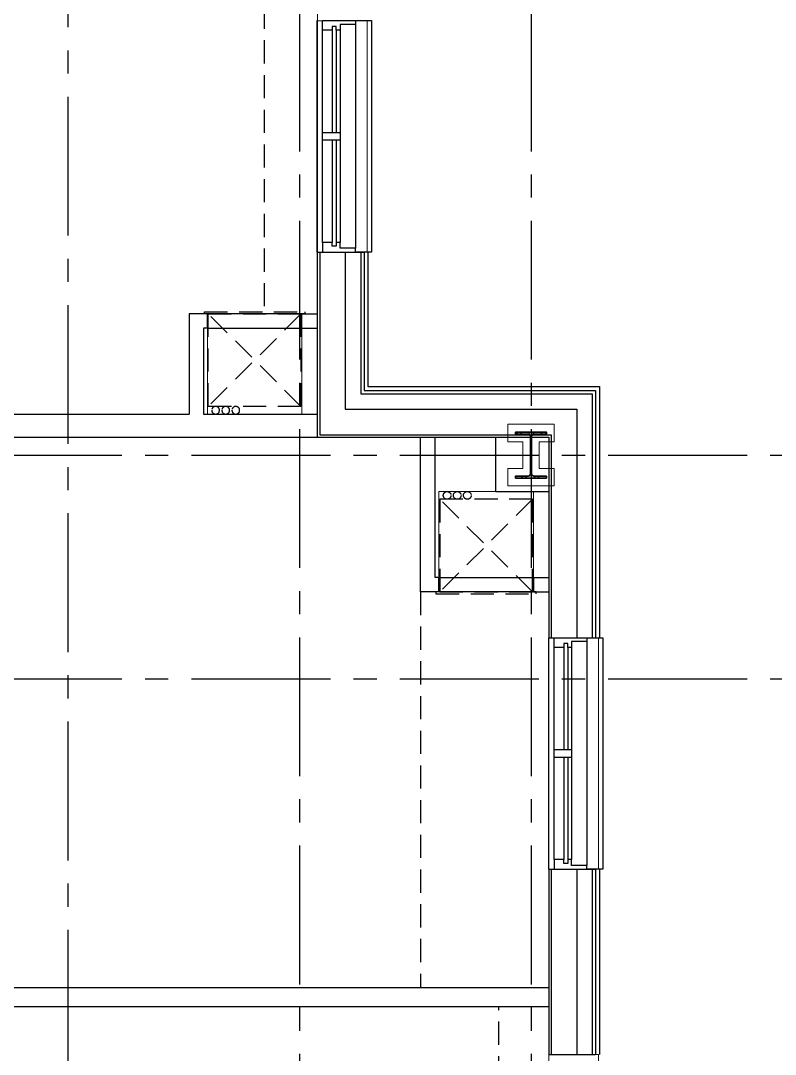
# Model space of a CAD drawing. Header units: inches. Extents: x 12000 to 16048, y 0 to 3185.
# Drawn here: x 12831.7 to 13027.3, y 1805.9 to 2073.9 of the extents above; entities that cross this region are included whole.
import ezdxf

# ---------------------------------------------------------------- set-up
doc = ezdxf.new("R2010")
doc.units = ezdxf.units.IN
doc.header["$LTSCALE"] = 48
doc.header["$MEASUREMENT"] = 0
for name, pattern in [('CENTER2', [1.125, 0.75, -0.125, 0.125, -0.125]), ('HIDDEN', [0.375, 0.25, -0.125]), ('HIDDEN2', [0.1875, 0.125, -0.0625])]:
    doc.linetypes.add(name, pattern=pattern)
for name, color, linetype in [('_0_Objects', 8, 'Continuous'), ('A-Door-Head', 8, 'Continuous'), ('A-Flor-Soffit', 8, 'HIDDEN2'), ('A-Glaz', 8, 'Continuous'), ('A-Glaz-Sill', 8, 'Continuous'), ('A-Grid(3-32)', 8, 'CENTER2'), ('A-HVAC', 8, 'HIDDEN2'), ('A-Wall-Full', 8, 'Continuous'), ('A-Wall-Hatch', 8, 'Continuous')]:
    doc.layers.add(name, color=color, linetype=linetype)
for name, color, linetype, lineweight in [('A-Detl-Hatch', 8, 'Continuous', 18), ('S-Detl-Hatch', 8, 'Continuous', 18), ('S-Detl-Wide', 8, 'Continuous', 35)]:
    doc.layers.add(name, color=color, linetype=linetype, lineweight=lineweight)
doc.layers.add('G-Anno-Nplt', color=8, linetype='Continuous', lineweight=18, plot=False)

# ---------------------------------------------------------------- blocks, each defined once
blk = doc.blocks.new('EXTERIOR WINDOW 3')
at = {"layer": 'A-Glaz'}
for p, q in [((5693, -8445.75), (5693, -8419.25)), ((5694, -8445.75), (5694, -8419.25)), ((5695, -8474.25), (5695, -8419.25)), ((5693, -8474.25), (5693, -8447.75)), ((5694, -8474.25), (5694, -8447.75))]:
    blk.add_line(p, q, dxfattribs=at)
for points in [[(5693, -8419.25), (5690.5, -8419.25), (5690.5, -8416.75), (5699, -8416.75), (5699, -8417.75), (5695, -8417.75), (5695, -8419.25), (5694, -8419.25), (5694, -8418.25), (5693, -8418.25), (5693, -8419.25)], [(5693, -8474.25), (5690.5, -8474.25), (5690.5, -8476.75), (5699, -8476.75), (5699, -8475.75), (5695, -8475.75), (5695, -8474.25), (5694, -8474.25), (5694, -8475.25), (5693, -8475.25), (5693, -8474.25)]]:
    blk.add_lwpolyline(points, dxfattribs=at)
blk.add_lwpolyline([(5690.5, -8445.75), (5690.5, -8447.75), (5695, -8447.75), (5695, -8445.75)], close=True, dxfattribs=at)
at = {"layer": 'A-Glaz-Sill'}
for p, q in [((5689.12, -8416.75), (5689.12, -8476.75)), ((5699, -8475.75), (5699, -8417.75)), ((5690.5, -8419.25), (5690.5, -8474.25))]:
    blk.add_line(p, q, dxfattribs=at)
blk.add_lwpolyline([(5699, -8476.75), (5703.12, -8476.75), (5703.12, -8416.75), (5699, -8416.75)], dxfattribs=at)
blk = doc.blocks.new('2ND FLOOR CORE & SHELL')
at = {"layer": 'A-Wall-Full'}
for p, q in [((8893.12, -8028.12), (8893.12, -8076.12)), ((8893.12, -8028.12), (8905.12, -8028.12)), ((8906.25, -8028.12), (8906.25, -8063)), ((8906.25, -8063), (8966.25, -8063)), ((8966.25, -8063), (8966.25, -8128.13)), ((8893.12, -8076.12), (8953.12, -8076.12)), ((8953.12, -8076.12), (8953.12, -8128.13)), ((8953.12, -8128.13), (8965.12, -8128.13)), ((8953.12, -8188.13), (8953.12, -8236.13)), ((8953.12, -8188.13), (8965.12, -8188.13)), ((8966.25, -8188.13), (8966.25, -8236.13)), ((8953.12, -8236.13), (8965.12, -8236.13))]:
    blk.add_line(p, q, dxfattribs=at)
at = {"layer": 'A-Wall-Hatch'}
for p, q in [((8893.75, -8028.12), (8893.75, -8075.5)), ((8900.37, -8028.12), (8900.37, -8068.88)), ((8904.37, -8028.12), (8904.37, -8064.88)), ((8905.25, -8028.12), (8905.25, -8064)), ((8905.25, -8064), (8965.25, -8064)), ((8965.25, -8064), (8965.25, -8128.13)), ((8904.37, -8064.88), (8964.37, -8064.88)), ((8964.37, -8064.88), (8964.37, -8128.13)), ((8900.37, -8068.88), (8960.37, -8068.88)), ((8960.37, -8068.88), (8960.37, -8128.13)), ((8893.75, -8075.5), (8953.75, -8075.5)), ((8953.75, -8075.5), (8953.75, -8128.13)), ((8953.75, -8188.13), (8953.75, -8236.13)), ((8960.37, -8188.13), (8960.37, -8236.13)), ((8964.37, -8188.13), (8964.37, -8236.13)), ((8965.25, -8188.13), (8965.25, -8236.13))]:
    blk.add_line(p, q, dxfattribs=at)
at = {"xscale": -1, "rotation": 180}
for p in [(3204, -16444.87), (3264, -16604.88)]:
    blk.add_blockref('EXTERIOR WINDOW 3', p, dxfattribs=at)
blk = doc.blocks.new('*U13')
at = {"layer": 'A-Detl-Hatch'}
h = blk.add_hatch(dxfattribs=at)
h.set_pattern_fill('ANSI32', color=256, scale=6, style=0)
h.set_pattern_definition([(45, (0, -5.97), (-1.591, 1.591), []), (45, (1.0607, -5.97), (-1.591, 1.591), [])])
edge = h.paths.add_edge_path()
edge.add_line((4.0025, -11.94), (4.0025, -11.425))
edge.add_line((4.0025, -11.425), (0.7475, -11.425))
edge.add_arc((0.7475, -10.825), 0.6, 180, 270, ccw=False)
edge.add_line((0.1475, -10.825), (0.1475, -1.115))
edge.add_arc((0.7475, -1.115), 0.6, 90, 180, ccw=False)
edge.add_line((0.7475, -0.515), (4.0025, -0.515))
edge.add_line((4.0025, -0.515), (4.0025, 0))
edge.add_line((4.0025, 0), (-4.0025, 0))
edge.add_line((-4.0025, 0), (-4.0025, -0.515))
edge.add_line((-4.0025, -0.515), (-0.7475, -0.515))
edge.add_arc((-0.7475, -1.115), 0.6, 0, 90, ccw=False)
edge.add_line((-0.1475, -1.115), (-0.1475, -10.825))
edge.add_arc((-0.7475, -10.825), 0.6, -90, 0, ccw=False)
edge.add_line((-0.7475, -11.425), (-4.0025, -11.425))
edge.add_line((-4.0025, -11.425), (-4.0025, -11.94))
edge.add_line((-4.0025, -11.94), (4.0025, -11.94))
at = {"linetype": 'ByBlock'}
blk.add_lwpolyline([(4.0025, -11.94), (4.0025, -11.425), (0.7475, -11.425, -0.41421356), (0.1475, -10.825), (0.1475, -1.115, -0.41421356), (0.7475, -0.515), (4.0025, -0.515), (4.0025, 0), (-4.0025, 0), (-4.0025, -0.515), (-0.7475, -0.515, -0.41421356), (-0.1475, -1.115), (-0.1475, -10.825, -0.41421356), (-0.7475, -11.425), (-4.0025, -11.425), (-4.0025, -11.94)], format="xyb", close=True, dxfattribs=at)
blk = doc.blocks.new('W12X40')
at = {"layer": 'S-Detl-Hatch'}
blk.add_lwpolyline([(14080.89, -7310.28), (14080.89, -7305.76), (14077.04, -7305.76), (14077.04, -7298.85), (14080.89, -7298.85), (14080.89, -7294.34), (14068.89, -7294.34), (14068.89, -7298.85), (14072.74, -7298.85), (14072.74, -7305.76), (14068.89, -7305.76), (14068.89, -7310.28)], close=True, dxfattribs=at)
at = {"layer": 'S-Detl-Wide'}
blk.add_blockref('*U13', (14074.89, -7296.34), dxfattribs=at)
blk = doc.blocks.new('2ND FLOOR - STRUCTURAL GRID')
at = {"layer": 'A-Grid(3-32)'}
for p, q in [((8888.5, -7426.01), (8888.5, -9409.77)), ((8948.5, -7426.01), (8948.5, -9409.77)), ((8828.5, -7447.85), (8828.5, -9387.48)), ((8104.5, -8080.75), (11912.5, -8080.75)), ((8104.5, -8138.75), (11912.5, -8138.75))]:
    blk.add_line(p, q, dxfattribs=at)
blk.add_blockref('W12X40', (-5126.39, -778.44))
blk = doc.blocks.new('HVAC UNIT NICHE')
at = {"layer": 'A-Door-Head'}
blk.add_lwpolyline([(4, 0), (28.5, 0), (28.5, -3.75), (4, -3.75)], close=True, dxfattribs=at)
at = {"layer": 'A-HVAC'}
for p, q in [((4.25, 0), (28.25, -24)), ((4.25, -24), (28.25, 0))]:
    blk.add_line(p, q, dxfattribs=at)
for points in [[(3.25, 0), (29.25, 0), (29.25, 0.5), (3.25, 0.5)], [(4.25, -24), (28.25, -24), (28.25, 0), (4.25, 0)]]:
    blk.add_lwpolyline(points, close=True, dxfattribs=at)
for centre in [(21.13, -25), (23.75, -25), (26.36, -25)]:
    blk.add_circle(centre, 1, dxfattribs=at)
at = {"layer": 'A-Wall-Full'}
for p, q in [((4, 0), (0, 0)), ((4, -3.75), (4, 0)), ((28.5, 0), (33.25, 0)), ((28.5, -3.75), (28.5, 0)), ((33.25, 0), (33.25, -26)), ((4, -3.75), (0, -3.75)), ((28.5, -3.75), (29.5, -3.75)), ((29.5, -3.75), (29.5, -26))]:
    blk.add_line(p, q, dxfattribs=at)
at = {"layer": 'G-Anno-Nplt'}
blk.add_lwpolyline([(4, 0), (4, -26), (28.5, -26), (28.5, 0)], close=True, dxfattribs=at)
blk = doc.blocks.new('King Studio 3')
at = {"layer": 'A-Flor-Soffit'}
blk.add_line((276.8706, -9.47), (276.8706, -186.375), dxfattribs=at)
at = {"layer": 'A-Wall-Full'}
for p, q in [((51.9941, -214.375), (257.3731, -214.375)), ((261.1231, -214.375), (290.6231, -214.375))]:
    blk.add_line(p, q, dxfattribs=at)
at = {"layer": 'G-Anno-Nplt'}
blk.add_line((290.6231, 4.625), (290.6231, -212.375), dxfattribs=at)
blk.add_lwpolyline([(290.6231, -112.375), (303.4979, -112.375), (303.4979, -172.3743), (290.6231, -172.3743)], close=True, dxfattribs=at)
at = {"xscale": -1}
blk.add_blockref('HVAC UNIT NICHE', (290.6231, -188.375), dxfattribs=at)
blk = doc.blocks.new('King Suite 6')
at = {"layer": 'A-Flor-Soffit'}
for p, q in [((247.37, 246.55), (247.37, 143.88)), ((267.63, 3.13), (267.63, 139))]:
    blk.add_line(p, q, dxfattribs=at)
at = {"layer": 'A-Wall-Full'}
for p, q in [((79.36, 286.65), (220.62, 286.65)), ((247.37, 272.55), (247.37, 286.65)), ((251.12, 272.55), (251.12, 286.65)), ((266.87, 272.55), (266.87, 286.65)), ((266.87, 272.55), (280.62, 272.55)), ((280.62, 143.88), (137.75, 143.88)), ((280.62, 139), (137.75, 139))]:
    blk.add_line(p, q, dxfattribs=at)
at = {"layer": 'G-Anno-Nplt'}
for p, q in [((220.62, 286.65), (220.62, 304.01)), ((220.62, 286.65), (270, 286.65)), ((280.62, 274.05), (280.62, 3.13))]:
    blk.add_line(p, q, dxfattribs=at)
for points in [[(280.62, 234.64), (293.5, 234.64), (293.5, 174.65), (280.62, 174.65)], [(280.62, 126.64), (293.5, 126.64), (293.5, 66.65), (280.62, 66.65)]]:
    blk.add_lwpolyline(points, close=True, dxfattribs=at)
at = {"rotation": 180}
blk.add_blockref('HVAC UNIT NICHE', (280.62, 246.55), dxfattribs=at)

msp = doc.modelspace()

# ---------------------------------------------------------------- block references
at = {"layer": '_0_Objects', "linetype": 'HIDDEN'}
msp.add_blockref('2ND FLOOR - STRUCTURAL GRID', (4015.5006, 10042.0072), dxfattribs=at)
at = {"layer": '_0_Objects'}
for name, p in [('2ND FLOOR CORE & SHELL', (4015.5006, 10042.0072)), ('King Studio 3', (12618.0019, 2186.2572)), ('King Suite 6', (12688.0019, 1679.2372))]:
    msp.add_blockref(name, p, dxfattribs=at)

doc.saveas('drawing.dxf')
